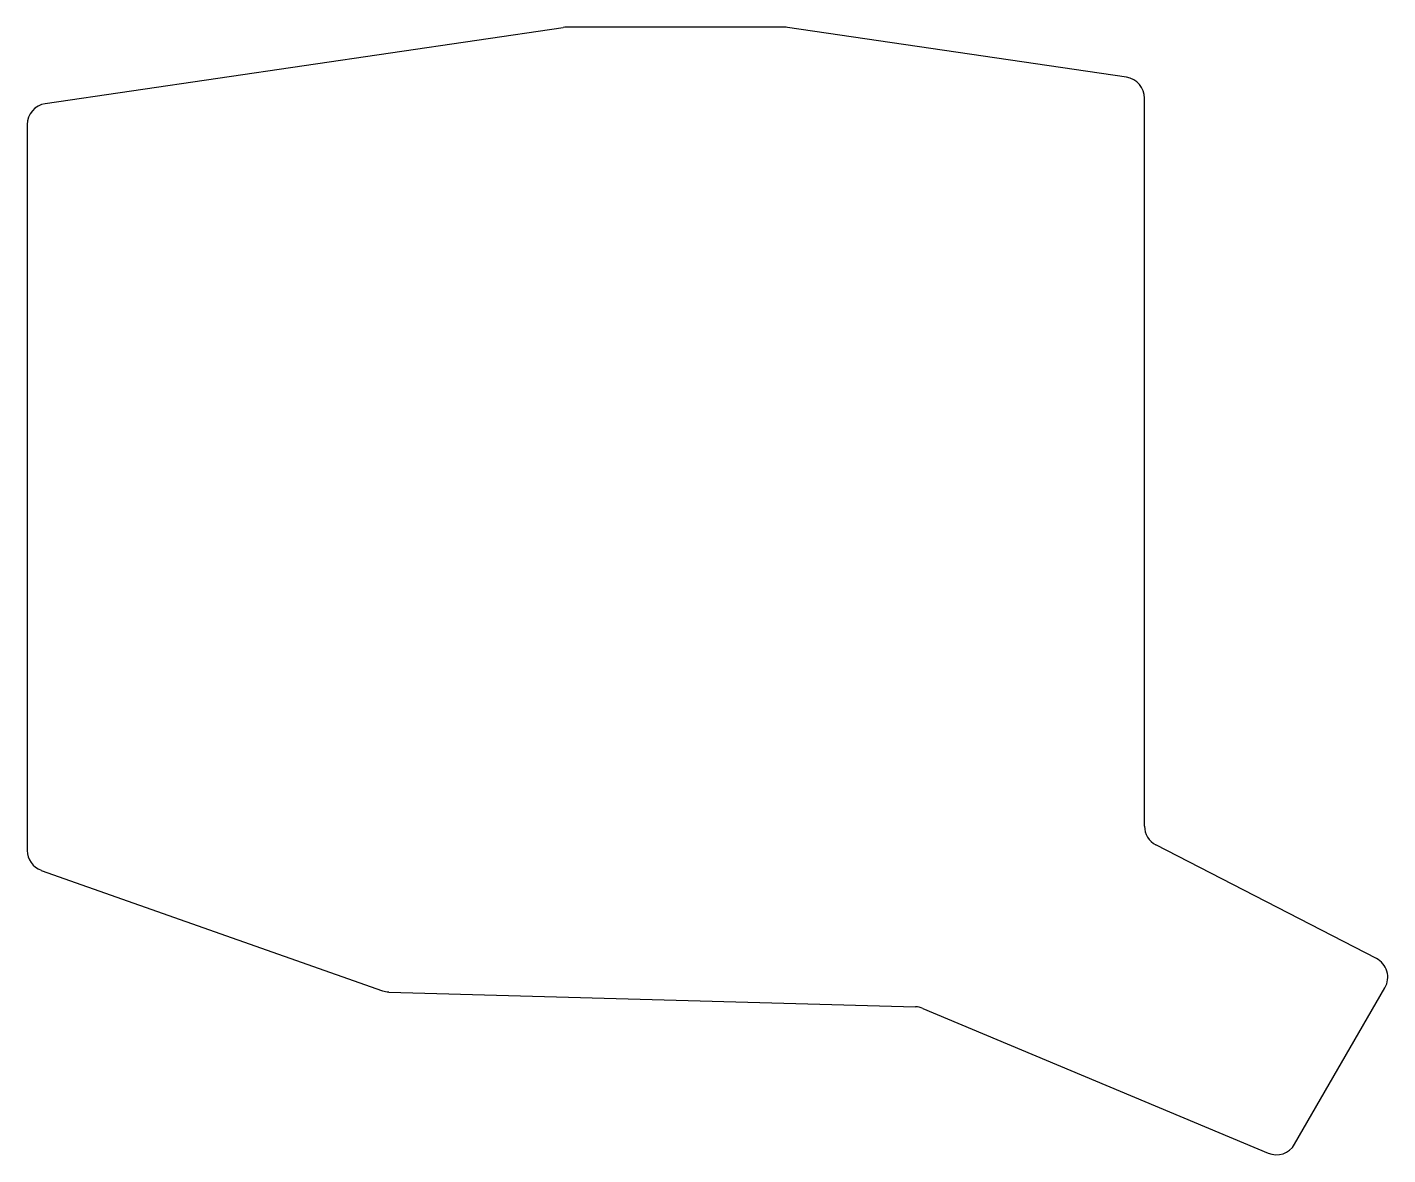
# Model space of a CAD drawing. Header units: millimetres. Extents: x 90 to 219, y -121 to -14.
import ezdxf

# ---------------------------------------------------------------- set-up
doc = ezdxf.new("R2010")
doc.units = ezdxf.units.MM

msp = doc.modelspace()

# ---------------------------------------------------------------- linework, layer by layer
for p, q in [((91.21, -21.25), (140.36, -14.02)), ((161.35, -14), (140.65, -14)), ((193.79, -18.75), (161.64, -14.02)), ((195.5, -89.78), (195.5, -20.73)), ((89.5, -23.23), (89.5, -92.08)), ((217.5, -102.33), (196.58, -91.56)), ((90.83, -93.97), (123.2, -105.4)), ((123.81, -105.51), (173.77, -106.91)), ((209.74, -119.95), (218.31, -105.11)), ((174.48, -107.07), (207.24, -120.79))]:
    msp.add_line(p, q)
for centre, start, end in [((140.65, -16), 90, 98.3659), ((161.35, -16), 81.6341, 90), ((193.5, -20.73), 0, 81.6341), ((91.5, -23.23), 98.3659, 180), ((197.5, -89.78), 180, 242.752), ((91.5, -92.08), 180, 250.56), ((216.58, -104.11), 330, 62.752), ((123.87, -103.51), 250.56, 268.3886), ((173.71, -108.91), 67.2633, 88.3886), ((208.01, -118.95), 247.2633, 330)]:
    msp.add_arc(centre, 2, start, end)

doc.saveas('drawing.dxf')
